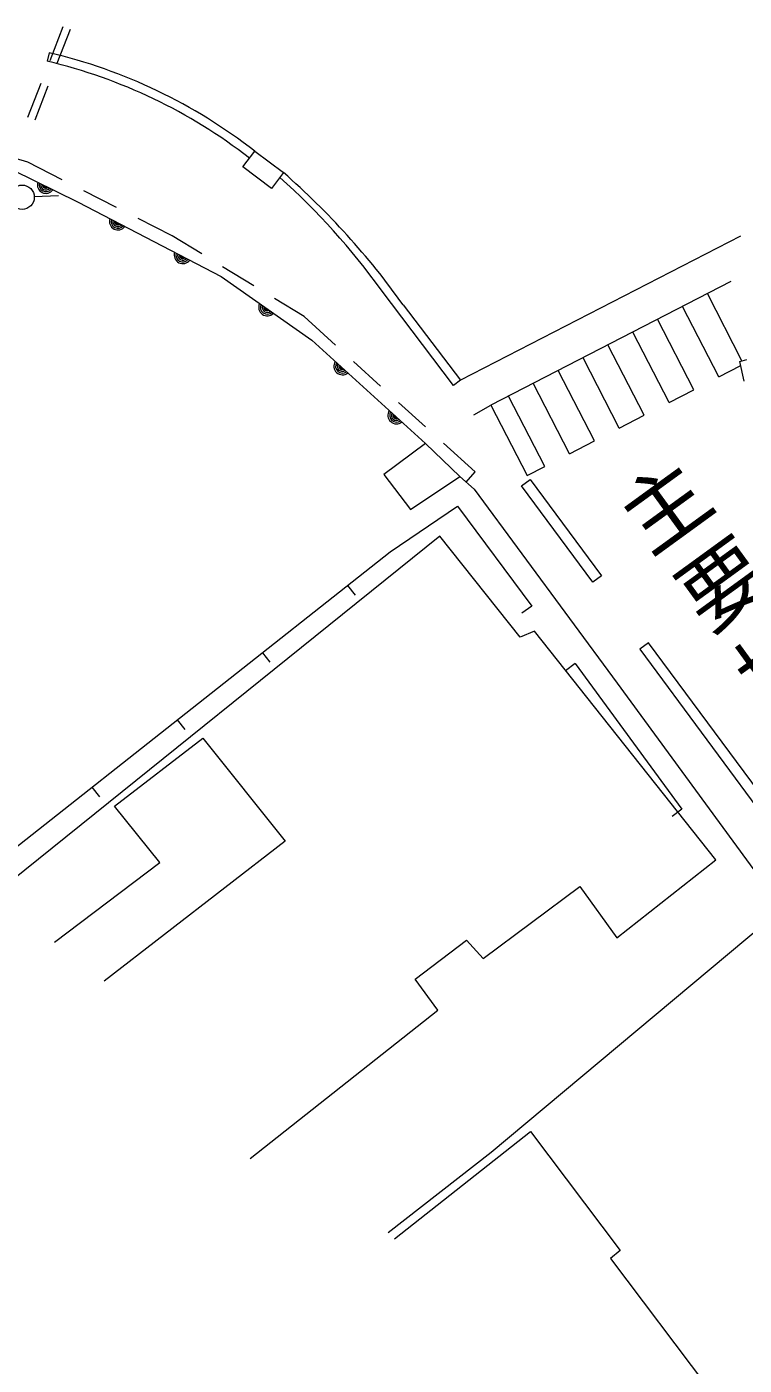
# Model space of a CAD drawing. Units: millimetres, scale not verified. Extents: x 40000 to 680000, y 20000 to 380000.
# Drawn here: x 287342 to 316833, y 237256 to 292272 of the extents above; entities that cross this region are included whole.
import ezdxf
from ezdxf.enums import TextEntityAlignment as Align

# ---------------------------------------------------------------- set-up
doc = ezdxf.new("R2010")
doc.units = ezdxf.units.MM
doc.header["$LTSCALE"] = 1000
doc.layers.add('M-BGD', color=7, linetype='Continuous', lineweight=13)
doc.layers.add('M-STR-STRD', color=7, linetype='Continuous', lineweight=13)
doc.layers.add('M-BGD-HTXT', color=7, linetype='Continuous')
doc.styles.add('ＭＳ ゴシック', font='')
doc.styles.get('ＭＳ ゴシック').set_extended_font_data('MS Gothic')

msp = doc.modelspace()

# ---------------------------------------------------------------- linework, layer by layer
at = {"layer": 'M-BGD'}
for p, q in [((288828, 292272), (288283, 290874)), ((289122, 292158), (288577, 290760)), ((287920, 289942), (287376, 288544)), ((288214, 289828), (287670, 288431)), ((287390, 286704), (285579, 287232)), ((288798, 285986), (287390, 286704)), ((296225, 286513), (296712, 287162)), ((296712, 287162), (297893, 286277)), ((286753, 286398), (289459, 285061)), ((297406, 285627), (296225, 286513)), ((297893, 286277), (297406, 285627)), ((287651, 285291), (288649, 285342)), ((289459, 285061), (295338, 282005)), ((291025, 284850), (289689, 285532)), ((293324, 283678), (291916, 284396)), ((294541, 282932), (293324, 283678)), ((316675, 283669), (305169, 277743)), ((296672, 281625), (295393, 282409)), ((295338, 282005), (299054, 279393)), ((316282, 281798), (306415, 276716)), ((316741, 278540), (315319, 281302)), ((298741, 280357), (297525, 281103)), ((315787, 277881), (314296, 280775)), ((300033, 279184), (298741, 280357)), ((314764, 277355), (313274, 280249)), ((313742, 276828), (312252, 279722)), ((299054, 279393), (303730, 275149)), ((312720, 276302), (311229, 279195)), ((301884, 277504), (300773, 278512)), ((311697, 275775), (310207, 278669)), ((310675, 275248), (309184, 278142)), ((315787, 277881), (316688, 278346)), ((309653, 274722), (308162, 277616)), ((313742, 276828), (314764, 277355)), ((303735, 275824), (302625, 276832)), ((308630, 274195), (307140, 277089)), ((305719, 276320), (306415, 276716)), ((306415, 276716), (307906, 273822)), ((311697, 275775), (312720, 276302)), ((303730, 275149), (302018, 273870)), ((305147, 273781), (303730, 275149)), ((305767, 273980), (304476, 275152)), ((309653, 274722), (310675, 275248)), ((305405, 273558), (305767, 273980)), ((307906, 273822), (308630, 274195)), ((302018, 273870), (303120, 272433)), ((303120, 272433), (305147, 273781)), ((305147, 273781), (305738, 273270)), ((305738, 273270), (311604, 265296)), ((302281, 270690), (305041, 272564)), ((305041, 272564), (308097, 268461)), ((304318, 271329), (285692, 256343)), ((307620, 267180), (304318, 271329)), ((286518, 258250), (302281, 270690)), ((300529, 269307), (300839, 268915)), ((308097, 268461), (307696, 268162)), ((308213, 267434), (307620, 267180)), ((315664, 258036), (308213, 267434)), ((297027, 266543), (297336, 266151)), ((309889, 266099), (309486, 265804)), ((309889, 266099), (314273, 260106)), ((311604, 265296), (327918, 242986)), ((293524, 263779), (293834, 263386)), ((290941, 260237), (294582, 263031)), ((294582, 263031), (297968, 258798)), ((290021, 261014), (290331, 260622)), ((292811, 257918), (290941, 260237)), ((314273, 260106), (313869, 259811)), ((314273, 260106), (313869, 259811)), ((297968, 258798), (290518, 253041)), ((311600, 254819), (315664, 258036)), ((288486, 254649), (292811, 257918)), ((306096, 253972), (310076, 256935)), ((310076, 256935), (311600, 254819)), ((306435, 246013), (317649, 255400)), ((303302, 253125), (305419, 254734)), ((305419, 254734), (306096, 253972)), ((304234, 251855), (303302, 253125)), ((296529, 245759), (304234, 251855)), ((302456, 242457), (308044, 246860)), ((308044, 246860), (311731, 241974)), ((302202, 242711), (306435, 246013)), ((311731, 241974), (311337, 241648)), ((311337, 241648), (315325, 236361))]:
    msp.add_line(p, q, dxfattribs=at)
msp.add_circle((287151, 285265), 500, dxfattribs=at)
for centre, radius, start, end in [((288130, 285778), 354, 162.5037, 324.9089), ((288130, 285778), 283, 164.7278, 322.6849), ((288130, 285778), 212, 168.4741, 318.9386), ((288130, 285778), 142, 176.1858, 311.2268), ((288130, 285778), 100, 186.5035, 300.9092), ((288130, 285778), 100, 186.5035, 300.9092), ((291092, 284273), 354, 161.3332, 323.7384), ((291092, 284273), 283, 163.5572, 321.5143), ((291092, 284273), 212, 167.3035, 317.768), ((291092, 284273), 142, 175.0153, 310.0563), ((291092, 284273), 100, 185.3329, 299.7386), ((291092, 284273), 100, 185.3329, 299.7386), ((293754, 282889), 354, 161.3332, 323.7384), ((293754, 282889), 283, 163.5572, 321.5143), ((293754, 282889), 212, 167.3035, 317.768), ((293754, 282889), 142, 175.0153, 310.0563), ((293754, 282889), 100, 185.3329, 299.7386), ((293754, 282889), 100, 185.3329, 299.7386), ((297227, 280743), 354, 153.6872, 316.0924), ((297227, 280743), 283, 155.9112, 313.8683), ((297227, 280743), 212, 159.6575, 310.122), ((297227, 280743), 142, 167.3693, 302.4103), ((297227, 280743), 100, 177.6869, 292.0926), ((297227, 280743), 100, 177.6869, 292.0926), ((300317, 278319), 354, 146.5753, 308.9805), ((300317, 278319), 283, 148.7994, 306.7565), ((300317, 278319), 212, 152.5457, 303.0102), ((300317, 278319), 142, 160.2574, 295.2984), ((300317, 278319), 100, 170.5751, 284.9808), ((300317, 278319), 100, 170.5751, 284.9808), ((302539, 276303), 354, 146.5753, 308.9805), ((302539, 276303), 283, 148.7994, 306.7565), ((302539, 276303), 212, 152.5457, 303.0102), ((302539, 276303), 142, 160.2574, 295.2984), ((302539, 276303), 100, 170.5751, 284.9808), ((302539, 276303), 100, 170.5751, 284.9808)]:
    msp.add_arc(centre, radius, start, end, dxfattribs=at)
at = {"layer": 'M-STR-STRD'}
for p, q in [((288269, 291207), (288185, 290855)), ((304885, 277526), (301911, 281456)), ((302812, 280839), (305169, 277743)), ((316649, 278517), (316938, 278591)), ((316833, 277703), (316649, 278517)), ((305169, 277743), (304885, 277526)), ((307680, 273399), (308031, 273659)), ((308031, 273659), (310963, 269703)), ((310612, 269443), (307680, 273399)), ((310963, 269703), (310612, 269443)), ((312902, 266954), (312537, 266684)), ((318920, 258813), (312902, 266954)), ((312537, 266684), (318554, 258543))]:
    msp.add_line(p, q, dxfattribs=at)
for centre, radius, start, end in [((283168, 269722), 22082, 52.1669, 76.6445), ((283168, 269722), 21720, 52.1669, 76.6445), ((277427, 262819), 31131, 35.3696, 48.8963), ((278469, 264534), 28911, 35.823, 48.1817)]:
    msp.add_arc(centre, radius, start, end, dxfattribs=at)

# ---------------------------------------------------------------- texts
at = {"layer": 'M-BGD-HTXT', "style": 'ＭＳ ゴシック'}
for s, p in [('主', (314792, 270907)), ('要', (317189, 267705)), ('地', (319543, 264470))]:
    msp.add_text(s, height=2566, rotation=36, dxfattribs=at).set_placement(p, align=Align.BOTTOM_CENTER)

doc.saveas('drawing.dxf')
